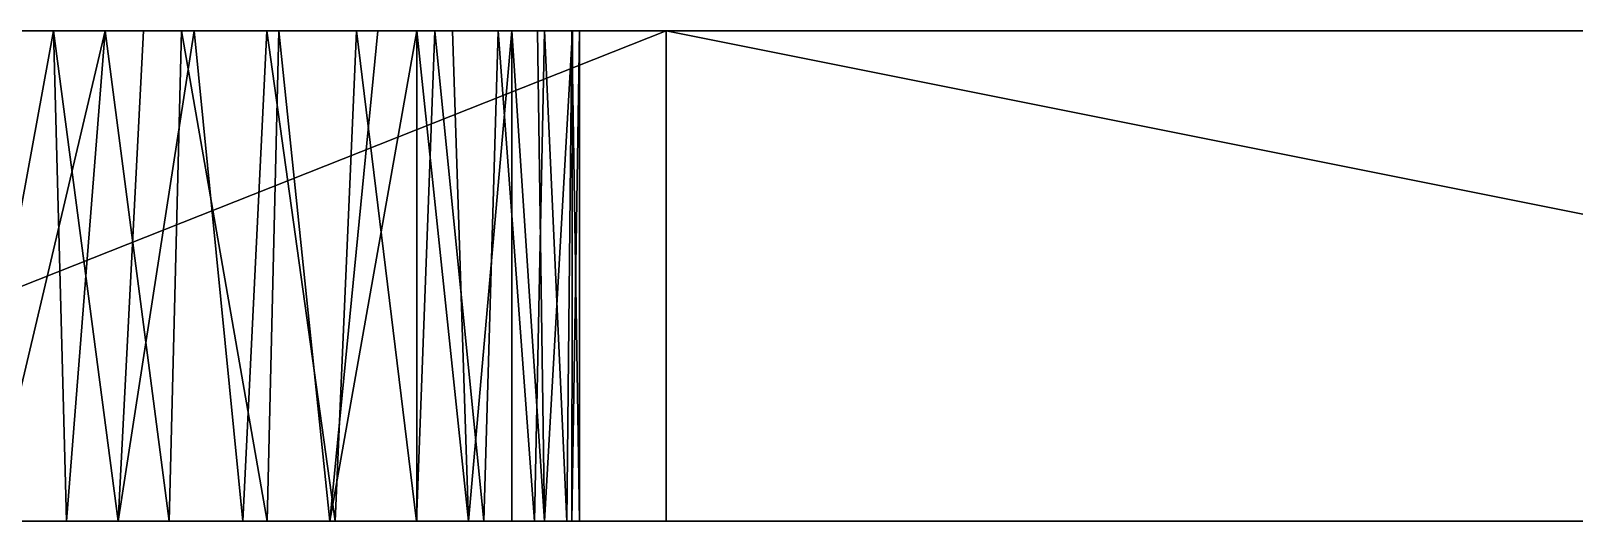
# Model space of a CAD drawing. Header units: inches. Extents: x 62 to 1153, y 3 to 780.
# Drawn here: x 402.19 to 414.78, y 238.4 to 242.4 of the extents above; entities that cross this region are included whole.
import ezdxf

# ---------------------------------------------------------------- set-up
doc = ezdxf.new("R2010")
doc.units = ezdxf.units.IN
doc.header["$MEASUREMENT"] = 0
doc.layers.add('ConstLine', color=6, linetype='Continuous')

msp = doc.modelspace()

# ---------------------------------------------------------------- linework, layer by layer
at = {"layer": 'ConstLine'}
for points in [[(377.371, 242.405), (402.371, 242.405, 25.964), (427.371, 242.405)], [(377.371, 242.405), (401.226, 242.405, 26.11), (402.371, 242.405, 25.964)], [(407.371, 242.405, 43.9), (401.845, 242.405, 34.515), (397.271, 242.405, 43.9)], [(407.371, 238.405, 43.9), (407.371, 242.405, 43.9), (397.271, 238.405, 43.9)], [(397.271, 242.405, 43.9), (397.271, 238.405, 43.9), (407.371, 242.405, 43.9)], [(401.636, 238.405, 26.013), (402.371, 242.405, 25.964), (401.226, 242.405, 26.11)], [(402.476, 238.405, 25.951), (402.371, 242.405, 25.964), (401.636, 238.405, 26.013)], [(401.845, 242.405, 34.515), (407.371, 242.405, 43.9), (402.791, 242.405, 34.512)], [(402.791, 242.405, 34.512), (402.476, 238.405, 34.546), (401.845, 238.405, 34.51)], [(401.845, 242.405, 34.515), (402.791, 242.405, 34.512), (401.845, 238.405, 34.51)], [(403.106, 242.405, 26.013), (427.371, 242.405), (402.371, 242.405, 25.964)], [(403.106, 242.405, 26.013), (402.371, 242.405, 25.964), (402.897, 238.405, 25.982)], [(402.476, 238.405, 25.951), (402.897, 238.405, 25.982), (402.371, 242.405, 25.964)], [(403.313, 238.405, 34.443), (402.476, 238.405, 34.546), (402.791, 242.405, 34.512)], [(402.791, 242.405, 34.512), (407.371, 242.405, 43.9), (403.416, 242.405, 34.42)], [(402.791, 242.405, 34.512), (403.416, 242.405, 34.42), (403.313, 238.405, 34.443)], [(403.518, 242.405, 26.105), (403.106, 242.405, 26.013), (402.897, 238.405, 25.982)], [(403.916, 238.405, 26.243), (403.518, 242.405, 26.105), (402.897, 238.405, 25.982)], [(403.518, 242.405, 26.105), (427.371, 242.405), (403.106, 242.405, 26.013)], [(404.113, 238.405, 34.178), (403.313, 238.405, 34.443), (403.416, 242.405, 34.42)], [(403.416, 242.405, 34.42), (407.371, 242.405, 43.9), (404.209, 242.405, 34.136)], [(404.113, 238.405, 34.178), (403.416, 242.405, 34.42), (404.209, 242.405, 34.136)], [(404.111, 242.405, 26.323), (427.371, 242.405), (403.518, 242.405, 26.105)], [(404.111, 242.405, 26.323), (403.518, 242.405, 26.105), (403.916, 238.405, 26.243)], [(404.111, 242.405, 26.323), (403.916, 238.405, 26.243), (404.668, 238.405, 26.621)], [(404.111, 242.405, 26.323), (404.843, 242.405, 26.738), (427.371, 242.405)], [(404.668, 238.405, 26.621), (404.843, 242.405, 26.738), (404.111, 242.405, 26.323)], [(404.625, 238.405, 33.906), (404.113, 238.405, 34.178), (404.209, 242.405, 34.136)], [(404.209, 242.405, 34.136), (407.371, 242.405, 43.9), (405.016, 242.405, 33.637)], [(404.625, 238.405, 33.906), (404.209, 242.405, 34.136), (405.016, 242.405, 33.637)], [(405.335, 242.405, 33.362), (404.625, 238.405, 33.906), (405.016, 242.405, 33.637)], [(405.335, 238.405, 33.362), (404.625, 238.405, 33.906), (405.335, 242.405, 33.362)], [(405.332, 238.405, 27.139), (404.843, 242.405, 26.738), (404.668, 238.405, 26.621)], [(404.843, 242.405, 26.738), (405.481, 242.405, 27.288), (427.371, 242.405)], [(405.481, 242.405, 27.288), (404.843, 242.405, 26.738), (405.332, 238.405, 27.139)], [(405.016, 242.405, 33.637), (427.371, 242.405, 48), (405.335, 242.405, 33.362)], [(427.371, 242.405, 48), (405.016, 242.405, 33.637), (407.371, 242.405, 43.9)], [(405.881, 238.405, 27.776), (405.481, 242.405, 27.288), (405.332, 238.405, 27.139)], [(405.626, 242.405, 33.056), (405.335, 242.405, 33.362), (427.371, 242.405, 48)], [(405.756, 238.405, 32.89), (405.335, 242.405, 33.362), (405.626, 242.405, 33.056)], [(405.756, 238.405, 32.89), (405.335, 238.405, 33.362), (405.335, 242.405, 33.362)], [(405.481, 242.405, 27.288), (405.998, 242.405, 27.951), (427.371, 242.405)], [(405.998, 242.405, 27.951), (405.481, 242.405, 27.288), (405.881, 238.405, 27.776)], [(427.371, 242.405, 48), (406.111, 242.405, 32.367), (405.626, 242.405, 33.056)], [(405.626, 242.405, 33.056), (406.111, 242.405, 32.367), (405.756, 238.405, 32.89)], [(406.111, 242.405, 32.367), (406.111, 238.405, 32.367), (405.756, 238.405, 32.89)], [(405.998, 242.405, 27.951), (405.881, 238.405, 27.776), (406.296, 238.405, 28.508)], [(406.377, 242.405, 28.703), (427.371, 242.405), (405.998, 242.405, 27.951)], [(406.296, 238.405, 28.508), (406.377, 242.405, 28.703), (405.998, 242.405, 27.951)], [(406.32, 242.405, 31.941), (406.111, 242.405, 32.367), (427.371, 242.405, 48)], [(406.111, 238.405, 32.367), (406.111, 242.405, 32.367), (406.377, 238.405, 31.794)], [(406.111, 242.405, 32.367), (406.32, 242.405, 31.941), (406.377, 238.405, 31.794)], [(406.56, 238.405, 29.308), (406.377, 242.405, 28.703), (406.296, 238.405, 28.508)], [(406.606, 242.405, 30.983), (406.32, 242.405, 31.941), (427.371, 242.405, 48)], [(406.377, 238.405, 31.794), (406.32, 242.405, 31.941), (406.606, 242.405, 30.983)], [(406.377, 242.405, 28.703), (406.601, 242.405, 29.514), (427.371, 242.405)], [(406.377, 238.405, 31.794), (406.606, 242.405, 30.983), (406.601, 238.405, 30.982)], [(406.377, 242.405, 28.703), (406.56, 238.405, 29.308), (406.601, 242.405, 29.514)], [(406.56, 238.405, 29.308), (406.663, 238.405, 30.143), (406.601, 242.405, 29.514)], [(406.663, 242.405, 30.354), (427.371, 242.405, 48), (406.601, 242.405, 29.514)], [(427.371, 242.405), (406.601, 242.405, 29.514), (427.371, 242.405, 48)], [(406.606, 242.405, 30.983), (406.663, 242.405, 30.354), (406.601, 238.405, 30.982)], [(406.663, 242.405, 30.354), (406.601, 242.405, 29.514), (406.663, 238.405, 30.143)], [(406.601, 238.405, 30.982), (406.663, 242.405, 30.354), (406.663, 238.405, 30.143)], [(427.371, 242.405, 48), (406.663, 242.405, 30.354), (406.606, 242.405, 30.983)], [(427.371, 242.405, 48), (407.371, 242.405, 43.9), (407.371, 242.405, 48)], [(407.371, 242.405, 48), (407.371, 238.405, 48), (427.371, 238.405, 48)], [(407.371, 242.405, 48), (427.371, 238.405, 48), (427.371, 242.405, 48)], [(407.371, 242.405, 48), (407.371, 242.405, 43.9), (407.371, 238.405, 43.9)], [(407.371, 242.405, 48), (407.371, 238.405, 43.9), (407.371, 238.405, 48)], [(407.371, 238.405, 43.9), (397.271, 238.405, 43.9), (402.476, 238.405, 34.546)], [(401.845, 238.405, 34.51), (402.476, 238.405, 34.546), (397.271, 238.405, 43.9)], [(402.476, 238.405, 25.951), (401.636, 238.405, 26.013), (402.001, 238.405, 4)], [(402.897, 238.405, 25.982), (402.476, 238.405, 25.951), (402.001, 238.405, 4)], [(402.897, 238.405, 25.982), (402.001, 238.405, 4), (403.916, 238.405, 26.243)], [(402.001, 238.405, 4), (427.371, 238.405, 4), (403.916, 238.405, 26.243)], [(402.476, 238.405, 34.546), (403.313, 238.405, 34.443), (407.371, 238.405, 43.9)], [(403.313, 238.405, 34.443), (404.113, 238.405, 34.178), (407.371, 238.405, 43.9)], [(404.668, 238.405, 26.621), (403.916, 238.405, 26.243), (427.371, 238.405, 4)], [(404.625, 238.405, 33.906), (407.371, 238.405, 43.9), (404.113, 238.405, 34.178)], [(405.335, 238.405, 33.362), (407.371, 238.405, 43.9), (404.625, 238.405, 33.906)], [(405.332, 238.405, 27.139), (404.668, 238.405, 26.621), (427.371, 238.405, 4)], [(405.881, 238.405, 27.776), (405.332, 238.405, 27.139), (427.371, 238.405, 4)], [(405.756, 238.405, 32.89), (427.371, 238.405, 48), (405.335, 238.405, 33.362)], [(407.371, 238.405, 43.9), (405.335, 238.405, 33.362), (427.371, 238.405, 48)], [(406.111, 238.405, 32.367), (427.371, 238.405, 48), (405.756, 238.405, 32.89)], [(406.296, 238.405, 28.508), (405.881, 238.405, 27.776), (427.371, 238.405, 4)], [(406.377, 238.405, 31.794), (427.371, 238.405, 48), (406.111, 238.405, 32.367)], [(406.296, 238.405, 28.508), (427.371, 238.405, 4), (406.56, 238.405, 29.308)], [(406.601, 238.405, 30.982), (427.371, 238.405, 48), (406.377, 238.405, 31.794)], [(406.56, 238.405, 29.308), (427.371, 238.405, 4), (406.663, 238.405, 30.143)], [(406.663, 238.405, 30.143), (427.371, 238.405, 48), (406.601, 238.405, 30.982)], [(427.371, 238.405, 48), (406.663, 238.405, 30.143), (427.371, 238.405, 4)], [(427.371, 238.405, 48), (407.371, 238.405, 48), (407.371, 238.405, 43.9)]]:
    msp.add_3dface(points, dxfattribs=at)

doc.saveas('drawing.dxf')
